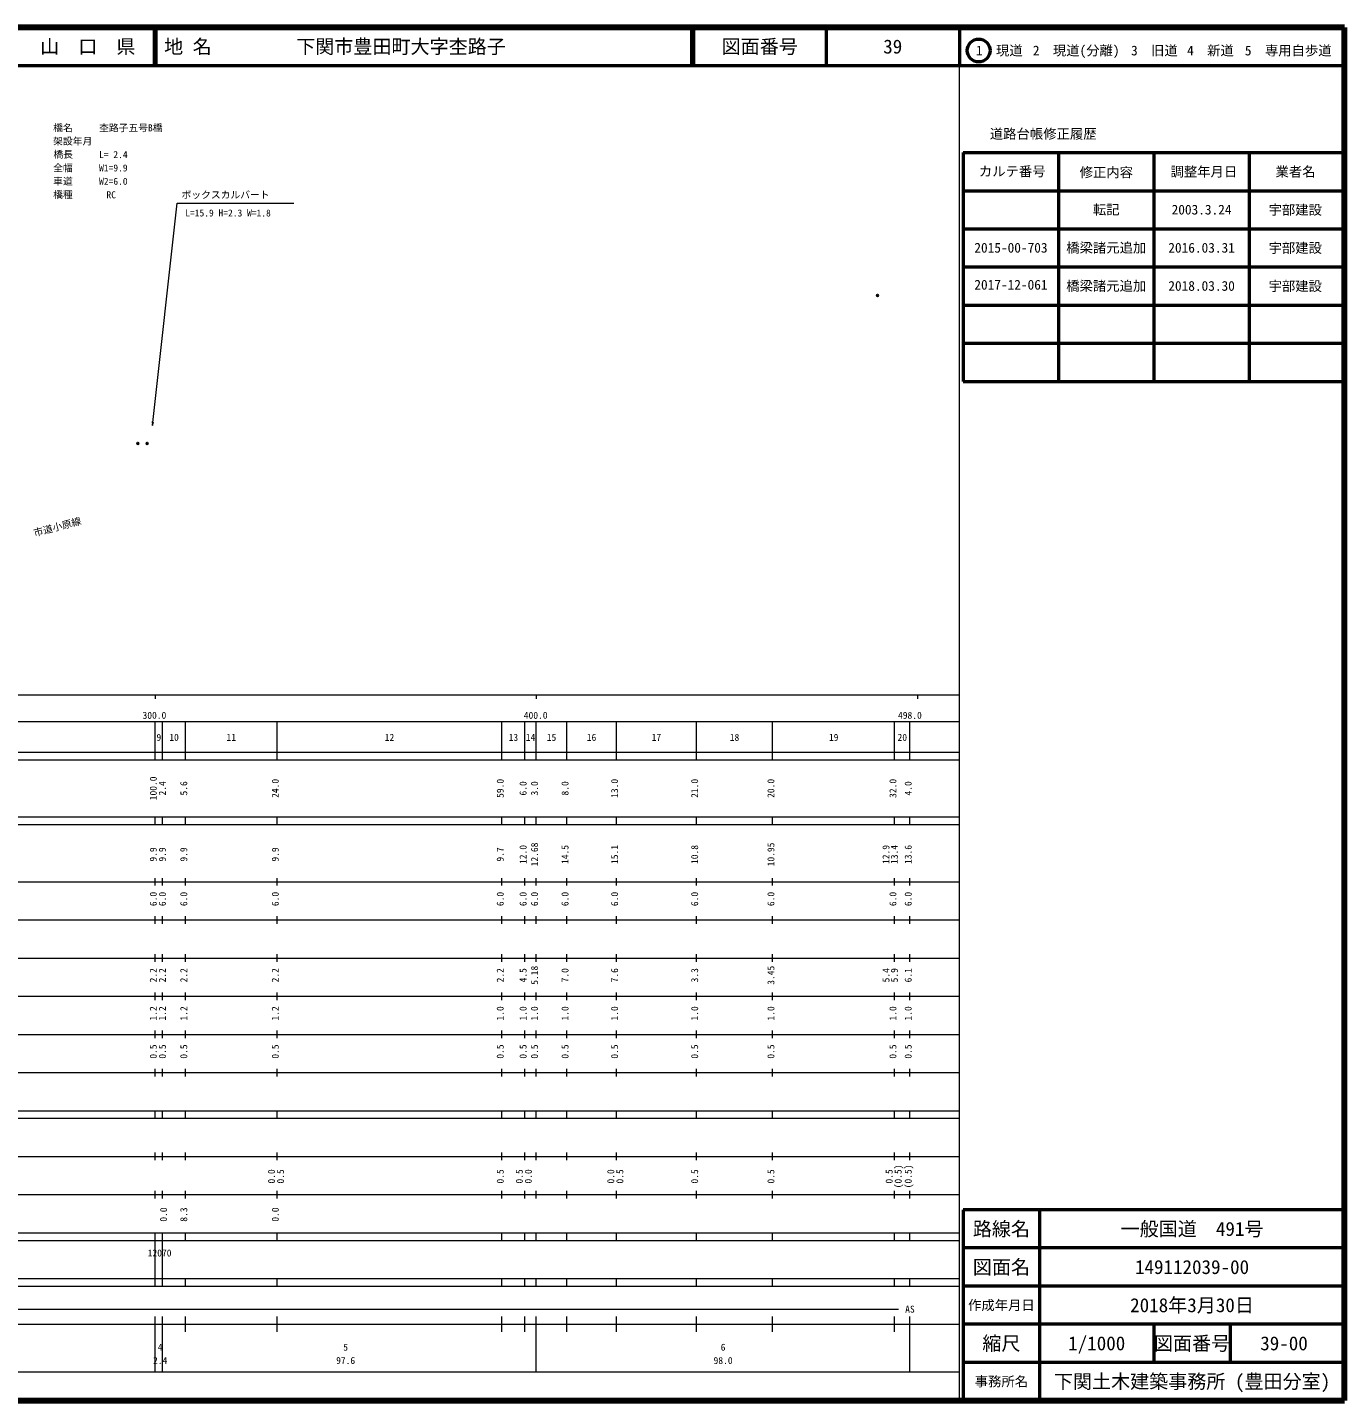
# Model space of a CAD drawing. Units: millimetres, scale not verified. Extents: x 40000 to 680000, y 20000 to 380000.
# Drawn here: x 334541 to 680000, y 20000 to 380000 of the extents above; entities that cross this region are included whole.
import ezdxf
from ezdxf.enums import TextEntityAlignment as Align

# ---------------------------------------------------------------- set-up
doc = ezdxf.new("R2010")
doc.units = ezdxf.units.MM
doc.header["$LTSCALE"] = 1000
doc.header["$PDMODE"] = 32
doc.header["$PDSIZE"] = 500
for name, color, linetype in [('M-BMK-HTXT', 7, 'Continuous'), ('M-OTRS', 6, 'Continuous'), ('M-TTL-TXT', 7, 'Continuous')]:
    doc.layers.add(name, color=color, linetype=linetype)
for name, color, linetype, lineweight in [('M-STR-HTXT', 7, 'Continuous', 13), ('M-TTL', 2, 'Continuous', 140), ('M-TTL-BAND', 7, 'Continuous', 13), ('M-TTL-FRAM', 2, 'Continuous', 50), ('M-TTL-LINE', 7, 'Continuous', 50)]:
    doc.layers.add(name, color=color, linetype=linetype, lineweight=lineweight)
doc.styles.add('ＭＳ ゴシック', font='')
doc.styles.get('ＭＳ ゴシック').set_extended_font_data('MS Gothic')

# ---------------------------------------------------------------- blocks, each defined once
blk = doc.blocks.new('open_arrow')
at = {"color": 0, "linetype": 'Continuous', "lineweight": -2}
blk.add_lwpolyline([(7.5, 1.25), (0, 0), (7.5, -1.25)], dxfattribs=at)

msp = doc.modelspace()

# ---------------------------------------------------------------- linework, layer by layer
at = {"layer": 'M-OTRS'}
for p in [(557528, 309747), (363509, 270950), (365925, 270950)]:
    msp.add_point(p, dxfattribs=at)
at = {"layer": 'M-STR-HTXT'}
msp.add_lwpolyline([(367325, 275648), (373844, 333970), (404379, 333970)], dxfattribs=at)
at = {"layer": 'M-TTL'}
for p, q in [((680000, 380000), (40000, 380000)), ((680000, 20000), (680000, 380000)), ((40000, 20000), (680000, 20000))]:
    msp.add_line(p, q, dxfattribs=at)
at = {"layer": 'M-TTL-BAND'}
for p, q in [((579000, 20000), (579000, 370000)), ((40000, 205000), (579000, 205000)), ((368000, 205000), (368000, 204000)), ((468000, 205000), (468000, 204000)), ((568000, 205000), (568000, 204000)), ((68000, 198000), (579000, 198000)), ((368000, 188000), (368000, 198000)), ((370000, 188000), (370000, 198000)), ((376000, 188000), (376000, 198000)), ((400000, 188000), (400000, 198000)), ((459000, 188000), (459000, 198000)), ((465000, 188000), (465000, 198000)), ((468000, 188000), (468000, 198000)), ((476000, 188000), (476000, 198000)), ((489000, 188000), (489000, 198000)), ((510000, 188000), (510000, 198000)), ((530000, 188000), (530000, 198000)), ((562000, 188000), (562000, 198000)), ((566000, 188000), (566000, 198000)), ((40000, 190000), (579000, 190000)), ((40000, 188000), (579000, 188000)), ((40000, 173000), (579000, 173000)), ((368000, 171000), (368000, 173000)), ((370000, 171000), (370000, 173000)), ((376000, 171000), (376000, 173000)), ((400000, 171000), (400000, 173000)), ((459000, 171000), (459000, 173000)), ((465000, 171000), (465000, 173000)), ((468000, 171000), (468000, 173000)), ((476000, 171000), (476000, 173000)), ((489000, 171000), (489000, 173000)), ((510000, 171000), (510000, 173000)), ((530000, 171000), (530000, 173000)), ((562000, 171000), (562000, 173000)), ((566000, 171000), (566000, 173000)), ((40000, 171000), (579000, 171000)), ((40000, 156000), (579000, 156000)), ((368000, 155000), (368000, 157000)), ((370000, 155000), (370000, 157000)), ((376000, 155000), (376000, 157000)), ((400000, 155000), (400000, 157000)), ((459000, 155000), (459000, 157000)), ((465000, 155000), (465000, 157000)), ((468000, 155000), (468000, 157000)), ((476000, 155000), (476000, 157000)), ((489000, 155000), (489000, 157000)), ((510000, 155000), (510000, 157000)), ((530000, 155000), (530000, 157000)), ((562000, 155000), (562000, 157000)), ((566000, 155000), (566000, 157000)), ((46000, 146000), (579000, 146000)), ((368000, 145000), (368000, 147000)), ((370000, 145000), (370000, 147000)), ((376000, 145000), (376000, 147000)), ((400000, 145000), (400000, 147000)), ((459000, 145000), (459000, 147000)), ((465000, 145000), (465000, 147000)), ((468000, 145000), (468000, 147000)), ((476000, 145000), (476000, 147000)), ((489000, 145000), (489000, 147000)), ((510000, 145000), (510000, 147000)), ((530000, 145000), (530000, 147000)), ((562000, 145000), (562000, 147000)), ((566000, 145000), (566000, 147000)), ((368000, 135000), (368000, 137000)), ((370000, 135000), (370000, 137000)), ((376000, 135000), (376000, 137000)), ((400000, 135000), (400000, 137000)), ((459000, 135000), (459000, 137000)), ((465000, 135000), (465000, 137000)), ((468000, 135000), (468000, 137000)), ((476000, 135000), (476000, 137000)), ((489000, 135000), (489000, 137000)), ((510000, 135000), (510000, 137000)), ((530000, 135000), (530000, 137000)), ((562000, 135000), (562000, 137000)), ((566000, 135000), (566000, 137000)), ((52000, 136000), (579000, 136000)), ((46000, 126000), (579000, 126000)), ((368000, 125000), (368000, 127000)), ((370000, 125000), (370000, 127000)), ((376000, 125000), (376000, 127000)), ((400000, 125000), (400000, 127000)), ((459000, 125000), (459000, 127000)), ((465000, 125000), (465000, 127000)), ((468000, 125000), (468000, 127000)), ((476000, 125000), (476000, 127000)), ((489000, 125000), (489000, 127000)), ((510000, 125000), (510000, 127000)), ((530000, 125000), (530000, 127000)), ((562000, 125000), (562000, 127000)), ((566000, 125000), (566000, 127000)), ((52000, 116000), (579000, 116000)), ((368000, 115000), (368000, 117000)), ((370000, 115000), (370000, 117000)), ((376000, 115000), (376000, 117000)), ((400000, 115000), (400000, 117000)), ((459000, 115000), (459000, 117000)), ((465000, 115000), (465000, 117000)), ((468000, 115000), (468000, 117000)), ((476000, 115000), (476000, 117000)), ((489000, 115000), (489000, 117000)), ((510000, 115000), (510000, 117000)), ((530000, 115000), (530000, 117000)), ((562000, 115000), (562000, 117000)), ((566000, 115000), (566000, 117000)), ((46000, 106000), (579000, 106000)), ((368000, 105000), (368000, 107000)), ((370000, 105000), (370000, 107000)), ((376000, 105000), (376000, 107000)), ((400000, 105000), (400000, 107000)), ((459000, 105000), (459000, 107000)), ((465000, 105000), (465000, 107000)), ((468000, 105000), (468000, 107000)), ((476000, 105000), (476000, 107000)), ((489000, 105000), (489000, 107000)), ((510000, 105000), (510000, 107000)), ((530000, 105000), (530000, 107000)), ((562000, 105000), (562000, 107000)), ((566000, 105000), (566000, 107000)), ((40000, 96000), (579000, 96000)), ((40000, 94000), (579000, 94000)), ((368000, 94000), (368000, 96000)), ((370000, 94000), (370000, 96000)), ((376000, 94000), (376000, 96000)), ((400000, 94000), (400000, 96000)), ((459000, 94000), (459000, 96000)), ((465000, 94000), (465000, 96000)), ((468000, 94000), (468000, 96000)), ((476000, 94000), (476000, 96000)), ((489000, 94000), (489000, 96000)), ((510000, 94000), (510000, 96000)), ((530000, 94000), (530000, 96000)), ((562000, 94000), (562000, 96000)), ((566000, 94000), (566000, 96000)), ((49000, 84000), (579000, 84000)), ((368000, 83000), (368000, 85000)), ((370000, 83000), (370000, 85000)), ((376000, 83000), (376000, 85000)), ((400000, 83000), (400000, 85000)), ((459000, 83000), (459000, 85000)), ((465000, 83000), (465000, 85000)), ((468000, 83000), (468000, 85000)), ((476000, 83000), (476000, 85000)), ((489000, 83000), (489000, 85000)), ((510000, 83000), (510000, 85000)), ((530000, 83000), (530000, 85000)), ((562000, 83000), (562000, 85000)), ((566000, 83000), (566000, 85000)), ((40000, 74000), (579000, 74000)), ((368000, 73000), (368000, 75000)), ((370000, 73000), (370000, 75000)), ((376000, 73000), (376000, 75000)), ((400000, 73000), (400000, 75000)), ((459000, 73000), (459000, 75000)), ((465000, 73000), (465000, 75000)), ((468000, 73000), (468000, 75000)), ((476000, 73000), (476000, 75000)), ((489000, 73000), (489000, 75000)), ((510000, 73000), (510000, 75000)), ((530000, 73000), (530000, 75000)), ((562000, 73000), (562000, 75000)), ((566000, 73000), (566000, 75000)), ((40000, 64000), (579000, 64000)), ((40000, 62000), (579000, 62000)), ((368000, 52000), (368000, 64000)), ((370000, 52000), (370000, 64000)), ((376000, 62000), (376000, 64000)), ((400000, 62000), (400000, 64000)), ((459000, 62000), (459000, 64000)), ((465000, 62000), (465000, 64000)), ((468000, 62000), (468000, 64000)), ((476000, 62000), (476000, 64000)), ((489000, 62000), (489000, 64000)), ((510000, 62000), (510000, 64000)), ((530000, 62000), (530000, 64000)), ((562000, 62000), (562000, 64000)), ((566000, 62000), (566000, 64000)), ((40000, 52000), (579000, 52000)), ((368000, 50000), (368000, 52000)), ((370000, 50000), (370000, 52000)), ((376000, 50000), (376000, 52000)), ((400000, 50000), (400000, 52000)), ((459000, 50000), (459000, 52000)), ((465000, 50000), (465000, 52000)), ((468000, 50000), (468000, 52000)), ((476000, 50000), (476000, 52000)), ((489000, 50000), (489000, 52000)), ((510000, 50000), (510000, 52000)), ((530000, 50000), (530000, 52000)), ((562000, 50000), (562000, 52000)), ((566000, 50000), (566000, 52000)), ((40000, 50000), (579000, 50000)), ((71000, 44000), (563000, 44000)), ((40000, 40000), (579000, 40000)), ((368000, 27500), (368000, 42000)), ((370000, 27500), (370000, 42000)), ((376000, 38000), (376000, 42000)), ((400000, 38000), (400000, 42000)), ((459000, 38000), (459000, 42000)), ((465000, 38000), (465000, 42000)), ((468000, 27500), (468000, 42000)), ((476000, 38000), (476000, 42000)), ((489000, 38000), (489000, 42000)), ((510000, 38000), (510000, 42000)), ((530000, 38000), (530000, 42000)), ((562000, 38000), (562000, 42000)), ((566000, 27500), (566000, 42000)), ((68000, 27500), (579000, 27500))]:
    msp.add_line(p, q, dxfattribs=at)
at = {"layer": 'M-TTL-FRAM'}
for p, q in [((580000, 347197), (580000, 287197)), ((580000, 347197), (680000, 347197)), ((580000, 287197), (680000, 287197)), ((680000, 70000), (580000, 70000)), ((580000, 70000), (580000, 20000))]:
    msp.add_line(p, q, dxfattribs=at)
at = {"layer": 'M-TTL-LINE'}
for p, q in [((367750, 380000), (367750, 370000)), ((368250, 380000), (368250, 370000)), ((508747, 380000), (508747, 370000)), ((509247, 380000), (509247, 370000)), ((543997, 380000), (543997, 370000)), ((579000, 380000), (579000, 370000)), ((40000, 370000), (680000, 370000)), ((605000, 347197), (605000, 287197)), ((630000, 347197), (630000, 287197)), ((655000, 347197), (655000, 287197)), ((580000, 337197), (680000, 337197)), ((580000, 327197), (680000, 327197)), ((580000, 317197), (680000, 317197)), ((580000, 307197), (680000, 307197)), ((580000, 297197), (680000, 297197)), ((600000, 70000), (600000, 20000)), ((680000, 60000), (580000, 60000)), ((680000, 50000), (580000, 50000)), ((680000, 40000), (580000, 40000)), ((630000, 40000), (630000, 30000)), ((650000, 40000), (650000, 30000)), ((680000, 30000), (580000, 30000))]:
    msp.add_line(p, q, dxfattribs=at)
msp.add_circle((584031, 373958), 3000, dxfattribs=at)

# ---------------------------------------------------------------- block references
at = {"layer": 'M-STR-HTXT', "xscale": 133, "yscale": 133, "rotation": 83.6}
msp.add_blockref('open_arrow', (367325, 275648), dxfattribs=at)

# ---------------------------------------------------------------- texts
at = {"layer": 'M-BMK-HTXT', "style": 'ＭＳ ゴシック'}
msp.add_text('市道小原線', height=1833, rotation=14.826, dxfattribs=at).set_placement((336547, 245992), align=Align.BOTTOM_LEFT)
at = {"layer": 'M-STR-HTXT', "style": 'ＭＳ ゴシック'}
for s, p in [('橋名', (341284, 352205)), ('杢路子五号B橋', (353328, 352205)), ('架設年月', (341284, 348705)), ('橋長', (341352, 345256)), ('L= 2.4', (353328, 345205)), ('全幅', (341284, 341705)), ('W1=9.9', (353328, 341705)), ('車道', (341284, 338205)), ('W2=6.0', (353328, 338205)), ('橋種', (341284, 334705)), ('RC', (355261, 334661)), ('ボックスカルバート', (374958, 334648)), ('L=15.9 H=2.3 W=1.8', (375924, 329893))]:
    msp.add_text(s, height=1833, dxfattribs=at).set_placement(p, align=Align.BOTTOM_LEFT)
at = {"layer": 'M-TTL-BAND', "style": 'ＭＳ ゴシック'}
for s, p in [('300.0', (367844, 198195)), ('400.0', (467844, 198195)), ('498.0', (566000, 198195)), ('9', (369000, 192405)), ('10', (373000, 192405)), ('11', (388000, 192405)), ('12', (429500, 192405)), ('13', (462000, 192405)), ('14', (466500, 192405)), ('15', (472000, 192405)), ('16', (482500, 192405)), ('17', (499500, 192405)), ('18', (520000, 192405)), ('19', (546000, 192405)), ('20', (564000, 192405)), ('12070', (369198, 57219)), ('AS', (566000, 42500)), ('4', (369359, 32523)), ('5', (418000, 32523)), ('6', (517000, 32523)), ('2.4', (369359, 29033)), ('97.6', (418000, 29033)), ('98.0', (517000, 29033))]:
    msp.add_text(s, height=1833, dxfattribs=at).set_placement(p, align=Align.BOTTOM_CENTER)
for s, p in [('100.0', (369000, 180500)), ('2.4', (371396, 180500)), ('5.6', (377000, 180500)), ('24.0', (401000, 180500)), ('59.0', (460000, 180500)), ('6.0', (466000, 180500)), ('3.0', (469000, 180500)), ('8.0', (477000, 180500)), ('13.0', (490000, 180500)), ('21.0', (511000, 180500)), ('20.0', (531000, 180500)), ('32.0', (563000, 180500)), ('4.0', (567000, 180500)), ('12.68', (469000, 163174)), ('10.95', (531000, 163174)), ('9.9', (369000, 163174)), ('9.9', (371396, 163174)), ('9.9', (377000, 163174)), ('9.9', (401000, 163174)), ('9.7', (460000, 163174)), ('12.0', (466000, 163174)), ('14.5', (477000, 163174)), ('15.1', (490000, 163174)), ('10.8', (511000, 163174)), ('12.9', (561191, 163174)), ('13.4', (563380, 163174)), ('13.6', (567000, 163174)), ('6.0', (369000, 151500)), ('6.0', (371396, 151500)), ('6.0', (377000, 151500)), ('6.0', (401000, 151500)), ('6.0', (460000, 151500)), ('6.0', (466000, 151500)), ('6.0', (469000, 151500)), ('6.0', (477000, 151500)), ('6.0', (490000, 151500)), ('6.0', (511000, 151500)), ('6.0', (531000, 151500)), ('6.0', (563000, 151500)), ('6.0', (567000, 151500)), ('2.2', (369000, 131500)), ('2.2', (371396, 131500)), ('2.2', (377000, 131500)), ('2.2', (401000, 131500)), ('2.2', (460000, 131500)), ('4.5', (466000, 131500)), ('5.18', (469000, 131500)), ('7.0', (477000, 131500)), ('7.6', (490000, 131500)), ('3.3', (511000, 131500)), ('3.45', (531000, 131500)), ('5.4', (561191, 131500)), ('5.9', (563380, 131500)), ('6.1', (567000, 131500)), ('1.2', (369000, 121500)), ('1.2', (371396, 121500)), ('1.2', (377000, 121500)), ('1.2', (401000, 121500)), ('1.0', (460000, 121500)), ('1.0', (466000, 121500)), ('1.0', (469000, 121500)), ('1.0', (477000, 121500)), ('1.0', (490000, 121500)), ('1.0', (511000, 121500)), ('1.0', (531000, 121500)), ('1.0', (563000, 121500)), ('1.0', (567000, 121500)), ('0.5', (369000, 111500)), ('0.5', (371396, 111500)), ('0.5', (377000, 111500)), ('0.5', (401000, 111500)), ('0.5', (460000, 111500)), ('0.5', (466000, 111500)), ('0.5', (469000, 111500)), ('0.5', (477000, 111500)), ('0.5', (490000, 111500)), ('0.5', (511000, 111500)), ('0.5', (531000, 111500)), ('0.5', (563000, 111500)), ('0.5', (567000, 111500)), ('0.0', (400000, 78764)), ('0.5', (402370, 78764)), ('0.5', (460000, 78764)), ('0.5', (465000, 78764)), ('0.0', (467370, 78764)), ('0.0', (489000, 78764)), ('0.5', (491370, 78764)), ('0.5', (511000, 78764)), ('0.5', (531000, 78764)), ('0.5', (562000, 78764)), ('(0.5)', (564370, 78764)), ('(0.5)', (567000, 78764)), ('0.0', (371695, 68764)), ('8.3', (377000, 68764)), ('0.0', (401000, 68764))]:
    msp.add_text(s, height=1833, rotation=90, dxfattribs=at).set_placement(p, align=Align.BOTTOM_CENTER)
at = {"layer": 'M-TTL-TXT', "style": 'ＭＳ ゴシック'}
for s, height, p in [('山\u3000口\u3000県', 3666, (350375, 375000)), ('図面番号', 3666, (526622, 375000)), ('39', 3666, (561497, 375000)), ('1\u3000現道', 2566, (589448, 373958)), ('2\u3000現道(分離)', 2566, (609619, 373958)), ('3\u3000旧道', 2566, (630121, 373958)), ('4\u3000新道', 2566, (644824, 373958)), ('5\u3000専用自歩道', 2566, (665228, 373958)), ('道路台帳修正履歴', 2566, (600968, 352113)), ('カルテ番号', 2566, (592839, 342277)), ('修正内容', 2566, (617509, 342023)), ('調整年月日', 2566, (643089, 342197)), ('業者名', 2566, (667134, 342197)), ('転記', 2566, (617500, 332245)), ('2003.3.24', 2566, (642500, 332245)), ('宇部建設', 2566, (667077, 332189)), ('2015-00-703', 2566, (592500, 322245)), ('橋梁諸元追加', 2566, (617500, 322245)), ('2016.03.31', 2566, (642500, 322245)), ('宇部建設', 2566, (667077, 322189)), ('橋梁諸元追加', 2566, (617500, 312245)), ('2018.03.30', 2566, (642500, 312245)), ('宇部建設', 2566, (667077, 312189)), ('路線名', 3666, (590000, 65000)), ('路線名', 3666, (590000, 65000)), ('一般国道\u3000491号', 3666, (640000, 65000)), ('図面名', 3666, (590000, 55000)), ('図面名', 3666, (590000, 55000)), ('149112039-00', 3666, (640000, 55000)), ('2018年3月30日', 3666, (640000, 45000)), ('作成年月日', 2566, (590000, 45000)), ('作成年月日', 2566, (590000, 45000)), ('縮尺', 3666, (590000, 35000)), ('縮尺', 3666, (590000, 35000)), ('1/1000', 3666, (615000, 35000)), ('図面番号', 3666, (640000, 35000)), ('図面番号', 3666, (640000, 35000)), ('39-00', 3666, (664125, 35000)), ('事務所名', 2566, (590000, 25000)), ('事務所名', 2566, (590000, 25000)), ('下関土木建築事務所 (豊田分室)', 3666, (640000, 25000))]:
    msp.add_text(s, height=height, dxfattribs=at).set_placement(p, align=Align.MIDDLE_CENTER)
for s, p in [('地 名', (370380, 375000)), ('下関市豊田町大字杢路子', (405024, 375000))]:
    msp.add_text(s, height=3666, dxfattribs=at).set_placement(p, align=Align.MIDDLE_LEFT)
msp.add_text('2017-12-061', height=2566, dxfattribs=at).set_placement((592500, 310495), align=Align.BOTTOM_CENTER)

doc.saveas('drawing.dxf')
